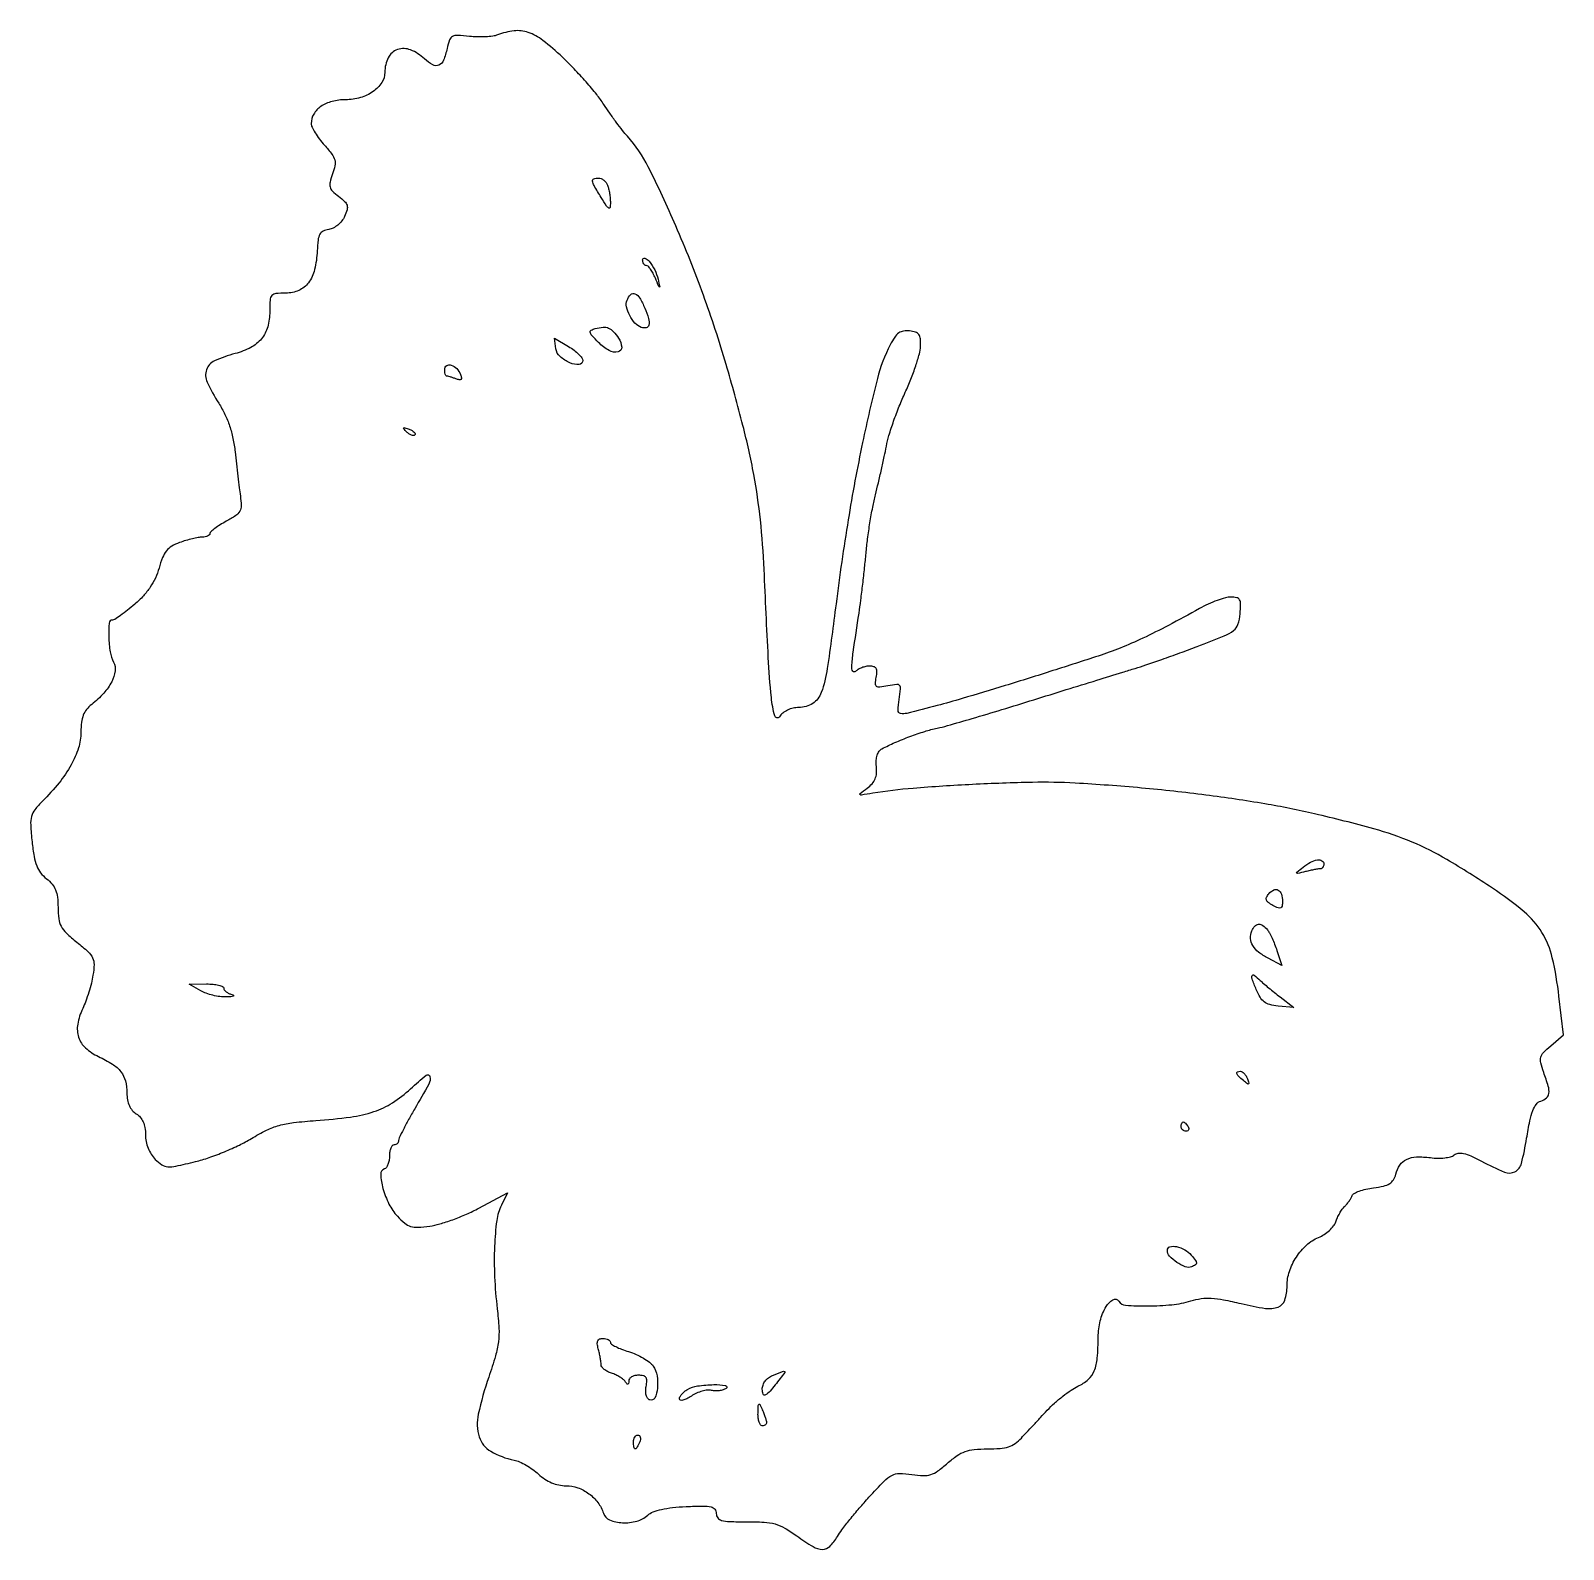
# Model space of a CAD drawing. Extents: x 0 to 333, y 0 to 330.
import ezdxf

# ---------------------------------------------------------------- set-up
doc = ezdxf.new("R2010")
doc.units = 0

msp = doc.modelspace()

# ---------------------------------------------------------------- linework, layer by layer
for points in [[(101.503877, 329.080294, -0.060399), (100.456821, 328.811278, -0.020047), (98.875503, 328.667384, -0.019626), (97.093991, 328.647054, -0.021104), (95.359287, 328.76875, 0.015292), (92.788192, 328.979172, 0.138649), (91.700928, 328.730938, 0.184299), (91.057628, 327.976854, 0.031403), (90.528473, 326.129639, -0.039581), (89.75142, 323.575397, -0.194867), (88.735153, 322.50477, -0.240483), (87.413946, 322.564889, -0.059248), (85.611521, 323.895231, 0.093989), (82.588143, 325.819336, 0.178905), (79.745007, 325.891197, 0.198518), (77.739711, 324.129809, 0.115034), (77, 320.957168, -0.145184), (76.33505, 318.715417, -0.09646), (74.457212, 316.775084, -0.08256), (71.683294, 315.453239, -0.070101), (68.466426, 315, 0.062755), (65.523678, 314.629193, 0.08848), (63.122739, 313.53622, 0.106954), (61.560359, 311.872531, 0.136057), (61, 309.851368, 0.113468), (61.1789, 309.073187, 0.024193), (61.84928, 307.846988, 0.024128), (62.784419, 306.47108, 0.020912), (63.891166, 305.121902, -0.018683), (65.503901, 303.173671, -0.095216), (66.130933, 301.921456, -0.120986), (66.172783, 300.675529, -0.038444), (65.648327, 298.879269, 0.027488), (65.091463, 297.116376, 0.129509), (65.09839, 296.064154, 0.135029), (65.622261, 295.175357, 0.030888), (66.959935, 294.030221, -0.02868), (68.272382, 292.916679, -0.130803), (68.790781, 292.070638, -0.143339), (68.795397, 291.121711, -0.03693), (68.259275, 289.669702, -0.061641), (67.646456, 288.671629, -0.052101), (66.776582, 287.788588, -0.053985), (65.783504, 287.136626, -0.083255), (64.806502, 286.826955, 0.077161), (63.590935, 286.457809, 0.158852), (62.880856, 285.777598, 0.094795), (62.496655, 284.547708, 0.01737), (62.307796, 282.16268, -0.047375), (61.740872, 278.109336, -0.102097), (60.412666, 275.266921, -0.129684), (58.313525, 273.596176, -0.103952), (55.476947, 273, 0.023143), (53.321401, 272.900176, 0.192649), (52.467932, 272.463213, 0.164787), (52.079929, 271.520195, 0.015926), (52, 269.011431, -0.067287), (51.54811, 265.66873, -0.104962), (50.216767, 263.098307, -0.099783), (47.898305, 261.204869, -0.056252), (44.504058, 259.874545, 0.039721), (39.972345, 258.26871, 0.21047), (38.246131, 256.362787, 0.191661), (38.401129, 253.677311, 0.032487), (40.916478, 249.087547, -0.029547), (42.258394, 246.672711, -0.031141), (43.280043, 244.157765, -0.030136), (44.007195, 241.460738, -0.024438), (44.467485, 238.5, 0.001817), (44.747433, 235.941776, 0.001499), (45.064016, 233.216082, 0.001513), (45.369619, 230.716433, 0.004048), (45.607189, 228.937726, -0.030319), (45.776457, 226.833075, -0.132733), (45.477316, 225.633005, -0.119958), (44.596951, 224.682276, -0.022762), (42.556182, 223.460322, 0.015715), (41.193835, 222.670448, 0.022589), (40.044628, 221.880812, 0.019576), (39.179779, 221.17232, 0.214529), (39, 220.772596, -0.204189), (38.874165, 220.477308, -0.083658), (38.506793, 220.22695, -0.063867), (37.963727, 220.056753, -0.044065), (37.320998, 220, 0.044684), (36.459842, 219.922886, 0.013796), (35.183753, 219.655951, 0.013678), (33.766252, 219.277117, 0.014618), (32.403018, 218.82877, 0.047841), (30.705923, 218.024445, 0.088926), (29.56002, 217.028336, 0.075045), (28.713798, 215.577497, 0.026311), (27.93979, 213.28495, -0.039516), (27.147544, 211.127878, -0.040223), (26.029634, 209.135771, -0.038203), (24.550417, 207.261559, -0.029592), (22.677771, 205.45618, -0.009322), (21.07131, 204.132192, -0.013069), (19.585222, 203.015253, -0.009362), (18.317835, 202.148815, -0.146265), (17.820001, 202, 0.391397), (17.104648, 201.338724, 0.026509), (17.027437, 198.313954, 0.032438), (17.326789, 195.081259, 0.083746), (18.071072, 192.867201, -0.159647), (18.410411, 190.945439, -0.084142), (17.663871, 188.612752, -0.065128), (15.918996, 186.103922, -0.04152), (13.314517, 183.67742, 0.057393), (12.205433, 182.576499, 0.076054), (11.496458, 181.34573, 0.063592), (11.110043, 179.792209, 0.028112), (10.981803, 177.67742, -0.076226), (10.437169, 174.226077, -0.050048), (8.835183, 170.526902, -0.042641), (6.216941, 166.649498, -0.028201), (2.608602, 162.662177, 0.031424), (0.957651, 160.814046, 0.104819), (0.243073, 159.362291, 0.076456), (0.064324, 157.504291, 0.01186), (0.362098, 153.809736, 0.016344), (0.795353, 150.663108, 0.051152), (1.367891, 148.608208, 0.071457), (2.218148, 147.111474, 0.061325), (3.495375, 145.824978, -0.049867), (4.733601, 144.63348, -0.080859), (5.4874, 143.386182, -0.068615), (5.879519, 141.819362, -0.02706), (6, 139.594784, 0.032029), (6.158624, 137.121076, 0.092644), (6.684661, 135.49477, 0.07961), (7.811832, 134.031821, 0.019624), (10.106577, 132.034594, -0.015478), (12.527931, 129.962197, -0.094784), (13.509424, 128.652007, -0.121443), (13.81766, 127.22154, -0.032285), (13.59696, 124.880988, -0.021863), (13.243615, 123.158092, -0.013348), (12.684348, 121.158305, -0.013371), (12.022986, 119.202819, -0.023029), (11.35549, 117.619281, 0.067097), (10.272632, 114.250149, 0.124339), (10.473547, 111.401904, 0.129618), (11.987278, 109.069278, 0.076241), (14.776255, 107.221301, -0.032378), (17.829809, 105.562135, -0.087069), (19.654828, 103.908532, -0.10391), (20.624831, 101.920106, -0.059313), (20.968197, 99.258474, 0.042183), (21.108379, 97.773575, 0.061692), (21.498084, 96.521183, 0.069704), (22.133134, 95.517389, 0.077476), (23, 94.767927, -0.076904), (23.873223, 94.014703, -0.072128), (24.5008, 93.017103, -0.063308), (24.875741, 91.765582, -0.041181), (25, 90.259453, 0.048754), (25.144814, 88.777845, 0.045049), (25.574479, 87.310753, 0.04599), (26.247592, 85.975252, 0.056718), (27.115251, 84.884749, 0.048594), (28.576561, 83.682882, 0.134837), (29.826972, 83.264181, 0.067942), (31.588592, 83.406506, 0.00626), (35.865251, 84.4025, 0.022863), (38.805513, 85.270475, 0.014263), (42.166668, 86.540585, 0.014307), (45.41517, 87.985154, 0.025095), (48, 89.387935, -0.022217), (51.296376, 91.201496, -0.046376), (54.030038, 92.248784, -0.0394), (57.18065, 92.869151, -0.012173), (62, 93.310448, 0.01639), (69.538354, 94.064859, 0.047612), (74.635124, 95.245728, 0.061274), (78.661123, 97.166821, 0.044304), (82.604699, 100.203273, -0.015443), (85.99624, 103.141048, -0.562724), (86.793892, 102.856935, -0.178399), (86.549549, 101.23564, -0.006864), (83.5, 95.864688, 0.006421), (82.159187, 93.508084, 0.00902), (81.028125, 91.369063, 0.00587), (80.138231, 89.557568, 0.111681), (80, 88.946424, -0.104808), (79.923463, 88.585307, -0.099125), (79.70625, 88.278012, -0.096486), (79.381723, 88.072053, -0.093553), (79, 88, 0.221088), (78.617264, 87.822066, 0.077179), (78.29375, 87.290104, 0.058687), (78.073193, 86.508703, 0.039486), (78, 85.583333, -0.042099), (77.919745, 84.631851, -0.051169), (77.680757, 83.770148, -0.059495), (77.330218, 83.115549, -0.161008), (76.913214, 82.804405, 0.3388), (76.098406, 81.602396, 0.052589), (76.595195, 78.575736, 0.04926), (77.898205, 75.178142, 0.070873), (79.730855, 72.534459, 0.031758), (81.32235, 71.022937, 0.100162), (82.609976, 70.32538, 0.087634), (84.163951, 70.134851, 0.020851), (86.768962, 70.381811, 0.038026), (88.91706, 70.844676, 0.015618), (91.748509, 71.781353, 0.015346), (94.738545, 72.980475, 0.019014), (97.438672, 74.285172), (103.634878, 77.575372), (102.312813, 74.925229, 0.084213), (101.304154, 71.602363, 0.021698), (100.836186, 65.997033, 0.021102), (100.851397, 59.36408, 0.018373), (101.415093, 52.44005, -0.015967), (101.778463, 48.227383, -0.044499), (101.675208, 45.263847, -0.040606), (101.042065, 42.217725, -0.011563), (99.570292, 37.610862, 0.029594), (97.30666, 29.531791, 0.128264), (97.509646, 24.598832, 0.190511), (99.992938, 21.482153, 0.080872), (105.077937, 19.567433, -0.055125), (106.25971, 19.190353, -0.025533), (107.698659, 18.459307, -0.024921), (109.14769, 17.528587, -0.031668), (110.379459, 16.524133, 0.04137), (111.7532, 15.447547, 0.045738), (113.241676, 14.652443, 0.04752), (114.795375, 14.164618, 0.052363), (116.36296, 14, -0.085775), (118.91846, 13.558354, -0.072888), (121.340075, 12.273587, -0.072787), (123.294105, 10.345879, -0.085087), (124.489263, 8.033829, 0.222634), (125.840416, 6.570181, 0.085634), (128.609659, 5.961475, 0.077167), (131.731411, 6.301553, 0.11881), (134.105851, 7.595794, -0.093621), (135.264458, 8.304335, -0.0348), (137.100748, 8.857505, -0.028535), (139.495596, 9.258672, -0.016075), (142.434592, 9.48474, -0.007176), (146.204297, 9.598883, -0.060967), (147.885637, 9.420219, -0.17633), (148.687631, 8.89853, -0.162664), (149, 7.963767, 0.166472), (149.320908, 7.026628, 0.163245), (150.151407, 6.473777, 0.059673), (151.869597, 6.223783, 0.007762), (155.579016, 6.187595, -0.015434), (159.377273, 6.092253, -0.054721), (161.777797, 5.691806, -0.062548), (163.865129, 4.810381, -0.024582), (166.492493, 3.112775, 0.020513), (170.042182, 0.778091, 0.131237), (172.09288, 0.188901, 0.205252), (173.68131, 0.83458, 0.061644), (175.309648, 2.947046, -0.027849), (176.312039, 4.446585, -0.00782), (178.040853, 6.671519, -0.00786), (180.077881, 9.129968, -0.008205), (182.162753, 11.4877, -0.008405), (185.482174, 14.999278, -0.077217), (187.15657, 16.252673, -0.124839), (188.817313, 16.659192, -0.035144), (191.497323, 16.448131, 0.027432), (193.964682, 16.215516, 0.086876), (195.602824, 16.436634, 0.081313), (197.127467, 17.210635, 0.02213), (199.241841, 18.907477, -0.028362), (201.317269, 20.53098, -0.066362), (203.066679, 21.429733, -0.062597), (205.052897, 21.867687, -0.023002), (207.92747, 22, 0.019719), (210.659361, 22.107782, 0.058047), (212.501632, 22.471324, 0.075142), (213.933567, 23.182195, 0.052559), (215.295455, 24.366626, -0.00012), (216.378753, 25.529009, -0.000048), (217.858929, 27.11617, -0.000048), (219.453134, 28.824943, -0.000061), (220.926431, 30.40343, -0.022148), (222.474287, 31.920771, -0.016889), (224.293524, 33.444959, -0.017174), (226.09875, 34.759127, -0.03798), (227.577293, 35.603702, 0.071952), (229.799264, 37.080909, 0.112766), (231.119036, 38.945942, 0.077093), (231.788571, 41.71339, 0.020163), (231.986345, 46.291813, -0.060664), (232.421563, 49.782778, -0.069064), (233.680204, 52.905697, -0.134121), (235.18183, 54.400493, -0.403386), (236.453476, 54.075277, 0.242137), (237.928463, 53.186925, 0.017866), (242.791051, 53.034992, 0.025106), (247.969001, 53.31848, 0.046584), (252.091445, 54.145544, -0.038794), (254.371993, 54.640087, -0.047277), (256.553708, 54.730709, -0.035041), (259.180603, 54.405896, -0.011338), (263.009933, 53.566644, 0.021472), (268.308787, 52.51737, 0.129825), (271.071017, 52.8103, 0.22627), (272.514779, 54.323586, 0.079077), (273.003738, 57.372445, -0.0803), (273.518646, 60.53394, -0.063379), (275.023234, 63.662275, -0.064095), (277.240427, 66.279178, -0.087014), (279.848476, 67.937237, 0.044859), (281.078042, 68.58105, 0.040166), (282.222667, 69.455368, 0.042409), (283.12347, 70.415676, 0.090581), (283.598678, 71.310906, -0.031585), (283.946692, 72.206891, -0.022254), (284.444108, 73.166718, -0.022551), (285.00459, 74.045543, -0.043172), (285.542646, 74.685503, 0.024383), (286.058686, 75.254486, 0.020236), (286.551768, 75.906588, 0.020708), (286.955083, 76.542029, 0.050639), (287.182217, 77.046651, -0.197679), (287.574333, 77.500939, -0.031003), (288.683399, 77.978246, -0.030464), (290.134704, 78.401102, -0.022322), (291.785985, 78.69812, 0.022539), (293.984777, 79.094606, 0.081085), (295.301248, 79.628514, 0.117592), (296.111816, 80.432329, 0.077547), (296.626096, 81.646384, -0.088965), (297.523865, 83.638694, -0.131598), (298.97159, 84.878718, -0.103714), (301.1204, 85.404324, -0.041658), (304.156328, 85.252206, 0.029782), (305.718649, 85.136718, 0.031934), (307.247209, 85.212606, 0.033756), (308.539323, 85.448983, 0.111534), (309.305964, 85.838964, -0.144869), (310.195509, 86.2203, -0.085959), (311.356561, 86.157258, -0.0509), (312.951789, 85.615387, -0.015006), (315.269726, 84.46935, 0.022941), (320.226313, 82.11581, 0.221007), (322.498099, 82.201236, 0.215951), (323.928923, 83.996828, 0.021881), (325.060464, 89.474871, -0.010359), (325.747756, 93.237802, -0.040657), (326.405336, 95.50205, -0.072274), (327.16104, 96.858762, -0.153938), (328.133145, 97.542259, 0.097478), (329.378256, 98.225173, 0.195955), (329.894694, 99.198604, 0.097199), (329.747427, 100.777216, 0.015043), (328.763579, 103.777266, -0.023338), (328.115855, 105.868894, -0.128121), (328.117273, 107.040728, -0.128343), (328.690284, 108.061889, -0.023451), (330.278345, 109.562999), (333.029532, 111.92947), (332.07737, 120.309126, 0.028824), (330.635592, 128.669511, 0.081088), (328.38509, 134.140926, 0.080343), (324.498385, 138.641031, 0.02794), (317.615216, 143.789431, 0.013147), (307.686505, 150.014827, 0.034491), (300.1729, 153.782418, 0.03175), (291.864506, 156.650185, 0.009747), (279, 159.92666, 0.015874), (268.205676, 162.094006, 0.009766), (255.381054, 163.991291, 0.009162), (241.384622, 165.523265, 0.008523), (227, 166.584621, 0.019397), (217.706411, 166.750215, 0.007271), (204.681227, 166.287439, 0.007181), (191.769229, 165.454512, 0.021558), (183, 164.3803, -0.002322), (180.555404, 163.984897, -0.229764), (180.230183, 164.084067, -0.465135), (180.241497, 164.321562, -0.004485), (181.801542, 165.491556, 0.051293), (182.864695, 166.4565, 0.082872), (183.518346, 167.485497, 0.080118), (183.815552, 168.696523, 0.045027), (183.801542, 170.214673, -0.038427), (183.771713, 171.54573, -0.062406), (183.972902, 172.657275, -0.077643), (184.389396, 173.5007, -0.117999), (185, 174.038649, -0.01914), (187.805549, 175.390556, -0.013346), (191.0639, 176.707397, -0.013485), (194.295141, 177.815674, -0.024418), (197, 178.519663, 0.018428), (199.209725, 179.066616, 0.001709), (204.6125, 180.637266, 0.002199), (211.042465, 182.561167, 0.001724), (218, 184.702546, -0.000251), (225.030127, 186.888961, -0.000297), (231.68125, 188.949503, -0.000259), (237.298727, 190.682974, -0.001881), (240, 191.5039, 0.009205), (242.326057, 192.24818, 0.0028), (245.821875, 193.460009, 0.002802), (249.724256, 194.861941, 0.003054), (253.5, 196.268526, 0.005219), (259.341337, 198.555369, 0.066628), (261.382906, 199.715227, 0.151847), (262.34505, 201.063807, 0.058482), (262.810365, 203.34203, 0.017006), (262.916787, 205.441983, 0.130793), (262.681244, 206.390171, 0.213897), (262.06123, 206.857373, 0.056138), (260.794898, 207, 0.068442), (259.603877, 206.836201, 0.019833), (257.834947, 206.263706, 0.019542), (255.872129, 205.452885, 0.019716), (253.984533, 204.493467, -0.006185), (247.225567, 200.824671, -0.01163), (241.663999, 198.057599, -0.013898), (236.747757, 195.917217, -0.016596), (232, 194.186102, -0.002463), (222.155347, 191.016047, -0.002102), (211.747363, 187.769167, -0.001956), (202.432847, 184.946169, -0.009001), (197, 183.428766, -0.002158), (190.404903, 181.744456, -0.102051), (189.035124, 181.686438, -0.378839), (188.494894, 182.347077, -0.030528), (188.737719, 184.771178, 0.011692), (189.055231, 187.065903, 0.204094), (188.845503, 187.772461, 0.256289), (188.218779, 188.021194, 0.01836), (186.30535, 187.71107, -0.016221), (184.508304, 187.411917, -0.192444), (183.836724, 187.581771, -0.259236), (183.579556, 188.134426, -0.029286), (183.765731, 189.554831, 0.034648), (183.913278, 190.782455, 0.147392), (183.737883, 191.492021, 0.194034), (183.236043, 191.875495, 0.067397), (182.316577, 192, 0.052043), (181.497417, 191.914505, 0.038326), (180.62116, 191.658165, 0.039068), (179.821178, 191.282224, 0.067099), (179.236307, 190.836307, -0.490722), (178.67229, 190.908323, -0.149266), (178.436478, 191.892981, -0.020646), (178.758536, 195.021802, -0.001541), (180.013371, 203.5, 0.005526), (180.404937, 206.299452, 0.002889), (180.83387, 209.79375, 0.002872), (181.232556, 213.383148, 0.004394), (181.53297, 216.5, -0.01098), (181.872758, 219.597595, -0.00734), (182.391296, 223.126499, -0.007393), (182.995001, 226.533778, -0.014402), (183.594617, 229.228507, 0.004085), (184.215972, 231.772212, 0.002748), (184.885851, 234.686776, 0.002768), (185.503038, 237.514628, 0.005482), (185.95554, 239.765563, -0.026604), (186.525703, 242.08926, -0.010834), (187.535994, 245.184716, -0.010684), (188.767845, 248.472227, -0.013404), (190.055235, 251.461311, 0.013866), (191.284927, 254.323707, 0.014178), (192.344345, 257.228894, 0.014062), (193.1201, 259.798433, 0.05589), (193.371504, 261.424254, 0.030464), (193.339868, 263.075556, 0.134153), (193.011894, 263.983108, 0.161587), (192.306383, 264.504998, 0.050073), (191, 264.792236, 0.069043), (189.683732, 264.763931, 0.115826), (188.665613, 264.345438, 0.089453), (187.770122, 263.42516, 0.029369), (186.803258, 261.792236, 0.056492), (184.011446, 254.442315, 0.010953), (180.792959, 240.586701, 0.011206), (177.667006, 223.782867, 0.00888), (175.020534, 205.5, -0.004135), (173.127995, 191.488955, -0.050664), (171.825616, 186.252626, -0.164115), (169.955241, 183.893477, -0.144779), (166.934259, 183, 0.056136), (165.692751, 182.860172, 0.054816), (164.502869, 182.447506, 0.056946), (163.473915, 181.806519, 0.072348), (162.707486, 180.992765, -0.639372), (161.70482, 181.173098, -0.038013), (160.974975, 185.204028, -0.013087), (160.306055, 193.878717, -0.001583), (159.394788, 213, 0.015296), (158.586622, 223.748991, 0.019399), (157.153705, 233.601399, 0.017123), (154.805015, 244.231183, 0.008576), (151.149125, 257.5, 0.015727), (146.194224, 272.580224, 0.01487), (140.215752, 287.607469, 0.014023), (134.234716, 300.430709, 0.067633), (129.704253, 307.059554, -0.017671), (128.656145, 308.305803, -0.006808), (127.287547, 310.104994, -0.006731), (125.854819, 312.09827, -0.008248), (124.572501, 314, 0.025599), (123.028761, 316.126413, 0.010372), (120.721158, 318.866746, 0.010231), (118.111991, 321.71802, 0.012813), (115.572501, 324.248499, 0.024493), (111.329433, 327.888309, 0.082491), (108.123123, 329.620958, 0.110729), (105.073894, 329.958544, 0.065554)], [(125.393011, 296.418213, -0.03469), (125.625799, 295.657749, -0.017052), (125.820599, 294.664163, -0.016831), (125.953455, 293.614002, -0.023481), (125.996262, 292.668213, -0.036001), (125.918392, 291.613469, -0.523875), (125.636078, 291.473596, -0.124076), (125.156751, 291.921946, -0.006092), (123.996262, 293.77417, -0.006329), (122.463361, 296.361475, -0.095391), (122.12395, 297.345953, -0.355149), (122.413383, 297.828019, -0.087113), (123.393011, 298, -0.100912), (123.970895, 297.88217, -0.066819), (124.555128, 297.53535, -0.063449), (125.056902, 297.022934, -0.070559)], [(136.355007, 276, -0.001333), (136.718481, 274.384987, -0.610672), (136.652012, 274.329787, -0.193949), (136.526893, 274.455196, -0.000839), (135.769288, 276.25, 0.0233), (135.267877, 277.303194, 0.032224), (134.716263, 278.192187, 0.033509), (134.189794, 278.834283, 0.207147), (133.806958, 279, -0.148638), (133.49922, 279.09355, -0.098826), (133.237044, 279.356696, -0.082272), (133.060265, 279.750053, -0.064637), (133, 280.214286, -0.512872), (133.497956, 280.57205, -0.144408), (134.437369, 279.913232, -0.05331), (135.63263, 278.031277, -0.058889)], [(133.458905, 269.759906, -0.025835), (134.286795, 267.46606, -0.119163), (134.36735, 266.066676, -0.303884), (133.796217, 265.47737, -0.145369), (132.696463, 265.562984, -0.117834), (131.347059, 266.488129, -0.063792), (130.191125, 268.149769, -0.064989), (129.516324, 269.994957, -0.147867), (129.623203, 271.460467, -0.105851), (130.410121, 272.668601, -0.3093), (131.338935, 272.840135, -0.156186), (132.372667, 271.920269, -0.033944)], [(120, 258.370876, -0.396157), (119.182148, 257.500643, -0.119177), (117.218642, 257.848203, -0.079924), (115.075137, 259.227991, -0.175436), (114.166583, 260.923131), (113.833166, 263.211623), (116.916583, 261.390204, -0.026711), (118.097025, 260.604997, -0.033641), (119.094246, 259.751941, -0.035742), (119.803879, 258.950063, -0.164714)], [(127.77823, 263.207483, -0.12612), (128.452958, 261.270666, -0.379214), (127.683102, 260.237995, -0.183489), (125.713956, 260.551089, -0.066291), (123.425912, 262.301361, -0.009412), (121.959788, 263.823747, -0.127916), (121.597861, 264.49693, -0.340932), (121.795497, 264.941525, -0.061293), (122.69714, 265.294272, -0.040277), (124.439, 265.59323, -0.120366), (125.625992, 265.413694, -0.114548), (126.6308, 264.699691, -0.034704)], [(93.434022, 255.311341, -0.043971), (93.632147, 254.618487, -0.260261), (93.518292, 254.273287, -0.242671), (93.154823, 254.173927, -0.039299), (92.429553, 254.388659, 0.008043), (91.788923, 254.622741, 0.009791), (91.181557, 254.820419, 0.00851), (90.666706, 254.967382, 0.065351), (90.418213, 255, -0.278155), (90.256897, 255.097267, -0.052094), (90.12285, 255.431406, -0.042453), (90.030336, 255.905876, -0.026934), (90, 256.468615, -0.261438), (90.445475, 257.262355, -0.22178), (91.413276, 257.37066, -0.121611), (92.615751, 256.604851, -0.099141)], [(83.526461, 242.193128, -0.20742), (83.220211, 242.072099, -0.082976), (82.768815, 242.162781, -0.063152), (82.246577, 242.441312, -0.043285), (81.733333, 242.875912, -0.011214), (81.106486, 243.536448, -0.400052), (81.111181, 243.729672, -0.286372), (81.336218, 243.78179, -0.008399), (82.293128, 243.435707, -0.036269), (82.940734, 243.133723, -0.070189), (83.395085, 242.789051, -0.120343), (83.59249, 242.461316, -0.278911)], [(281, 149, -0.07317), (280.943629, 148.616858, -0.086425), (280.779688, 148.289739, -0.098539), (280.536056, 148.068464, -0.131424), (280.25, 147.986345, 0.036897), (279.815858, 147.946307, 0.006064), (278.985937, 147.797127, 0.006641), (278.012134, 147.596417, 0.005819), (277, 147.361372, -0.002954), (275.297594, 146.955729, -0.344702), (275.103953, 147.045921, -0.352923), (275.147431, 147.252401, -0.003013), (276.5, 148.343223, -0.044653), (278.131139, 149.419858, -0.087531), (279.603702, 149.907105, -0.168549), (280.584306, 149.719499, -0.268112)], [(272, 140.905799, -0.036325), (271.924382, 139.866312, -0.26234), (271.628598, 139.483901, -0.202982), (271.084105, 139.484552, -0.022423), (269.935433, 140.034555, -0.033022), (268.929291, 140.661742, -0.153576), (268.524257, 141.202818, -0.199184), (268.55697, 141.792639, -0.0611), (269.04874, 142.558728, -0.104057), (270.105653, 143.397286, -0.248399), (271.077273, 143.374347, -0.196448), (271.771498, 142.502202, -0.071205)], [(268.732463, 134.75, -0.045003), (269.181034, 134.055758, -0.013115), (269.743656, 132.912937, -0.013066), (270.312329, 131.586854, -0.013637), (270.802369, 130.251489), (271.894923, 127.002977), (268.896013, 128.553774, -0.044804), (266.823439, 129.872886, -0.094824), (265.565194, 131.292052, -0.121368), (265.098054, 132.830866, -0.105282), (265.361626, 134.5, -0.091165), (265.992385, 135.532879, -0.194058), (266.818038, 135.939258, -0.174532), (267.761945, 135.676445, -0.072643)], [(267.178571, 123.728677, 0.013955), (267.88409, 123.086842, 0.004225), (268.989546, 122.152306, 0.004229), (270.247099, 121.125134, 0.004592), (271.487969, 120.14757), (274.475939, 117.837786), (271.054669, 118.168893, -0.039154), (269.242987, 118.488739, -0.098799), (268.042731, 119.068489, -0.097447), (267.147227, 120.069984, -0.037421), (266.313832, 121.75, -0.00872), (265.412093, 124.087035, -0.193052), (265.433975, 124.801825, -0.496), (265.851699, 124.903118, -0.020774)], [(42, 122.073324, 0.159836), (42.127374, 121.68505, 0.067019), (42.514063, 121.284521, 0.05682), (43.080469, 120.932857, 0.046657), (43.75, 120.689326, -0.095488), (44.124073, 120.510465, -0.578828), (44.104687, 120.342675, -0.081511), (43.567329, 120.209067, -0.013547), (42.5, 120.151437, -0.040777), (41.169105, 120.224256, -0.026076), (39.646875, 120.514344, -0.026163), (38.174925, 120.958028, -0.043586), (37, 121.5), (34.5, 122.929129), (38.25, 122.964565, -0.023324), (39.68718, 122.911091, -0.037394), (40.898438, 122.71738, -0.04344), (41.765395, 122.429925, -0.29945)], [(264.415903, 102.358556, -0.012731), (264.735322, 101.458284, -0.389672), (264.644403, 101.258808, -0.27071), (264.382614, 101.292701, -0.008807), (263.522892, 101.981001, -0.017238), (262.437502, 102.946872, -0.127361), (262.075, 103.530548, -0.389178), (262.234992, 103.870501, -0.097466), (262.893011, 104, -0.148172), (263.280616, 103.882557, -0.058677), (263.708728, 103.517826, -0.05126), (264.108853, 102.986565, -0.0442)], [(251.5, 92, -0.082592), (251.656512, 91.6179, -0.161196), (251.6254, 91.29375, -0.182303), (251.413961, 91.078288, -0.108972), (251.059017, 91, -0.093332), (250.654762, 91.076123, -0.09642), (250.311086, 91.29375, -0.099167), (250.081062, 91.618444, -0.105053), (250, 92, -0.042167), (250.032345, 92.382849, -0.061769), (250.129539, 92.70625, -0.081139), (250.272352, 92.92554, -0.210953), (250.440983, 93, -0.151918), (250.65171, 92.934461, -0.038439), (250.933975, 92.70625, -0.035638), (251.231006, 92.382774, -0.029505)], [(252.201441, 64.077703, -0.014706), (253.127378, 62.929601, -0.155879), (253.325392, 62.369844, -0.269114), (253.104519, 61.960717, -0.04593), (252.279064, 61.553592, -0.184518), (250.904586, 61.551563, -0.058875), (249.060113, 62.514321, -0.058895), (247.492546, 63.879053, -0.186314), (247, 65.154988, -0.338512), (247.562242, 65.890286, -0.117893), (248.981933, 65.933568, -0.078554), (250.772784, 65.257419, -0.08644)], [(126, 45.158288, 0.253904), (126.213202, 44.765506, 0.025763), (127.164372, 44.214974, 0.02727), (128.445098, 43.645125, 0.018256), (129.96382, 43.128986, -0.031549), (131.581484, 42.530829, -0.028718), (133.164528, 41.717372, -0.029884), (134.494709, 40.823189, -0.077201), (135.293631, 39.99117, -0.113567), (136.141466, 37.897983, -0.065064), (136.220143, 35.160958, -0.086381), (135.628669, 33.052876, -0.391125), (134.545162, 32.621043, -0.154528), (134.084619, 32.988194, -0.08288), (133.781422, 33.65679, -0.06629), (133.667273, 34.543848, -0.046152), (133.764826, 35.5501, 0.034753), (133.916795, 36.816765, 0.161931), (133.722426, 37.515946, 0.193923), (133.174408, 37.88724, 0.053147), (132.116577, 38, 0.057058), (131.305885, 37.907184, 0.075725), (130.617246, 37.632812, 0.094152), (130.152649, 37.22692, 0.164648), (129.984687, 36.75, -0.031154), (129.944398, 36.210487, -0.324788), (129.79927, 36.059285, -0.272748), (129.584138, 36.138969, -0.025255), (129.234687, 36.615219, 0.079947), (128.796996, 37.092573, 0.030565), (128.054877, 37.609104, 0.029316), (127.165241, 38.081714, 0.031814), (126.25, 38.432606, -0.044692), (125.388133, 38.788718, -0.053344), (124.656926, 39.275906, -0.061977), (124.153469, 39.813437, -0.155571), (123.986345, 40.317388, 0.031486), (123.941187, 40.922441, 0.010074), (123.799577, 41.813545, 0.010007), (123.601549, 42.80183, 0.011017), (123.369714, 43.75, -0.035681), (123.162127, 44.826446, -0.136451), (123.26462, 45.4953, -0.199763), (123.663717, 45.869475, -0.089952), (124.383369, 46, -0.050093), (125.001987, 45.937867, -0.070073), (125.525115, 45.752747, -0.090216), (125.877053, 45.479616, -0.184779)], [(162.872445, 37.253926, -0.006611), (160.690407, 34.552158, -0.086101), (159.711964, 33.717234, -0.461535), (159.203317, 33.891555, -0.094231), (159, 34.960796, -0.087243), (159.15994, 35.870449, -0.073664), (159.624871, 36.731389, -0.070126), (160.345341, 37.456424, -0.066685), (161.25, 37.968838, -0.002979), (163.420806, 38.826407, -0.19889), (163.812214, 38.817644, -0.48056), (163.877338, 38.572646, -0.007503)], [(151.139302, 35.107255, -0.068994), (150.488055, 34.810957, -0.041138), (149.653312, 34.635673, -0.040385), (148.775541, 34.597005, -0.054824), (147.99138, 34.712505, 0.093824), (147.122156, 34.772296, 0.039119), (145.964793, 34.541757, 0.036932), (144.729732, 34.092813, 0.03941), (143.602078, 33.474927, -0.026948), (142.598236, 32.89193, -0.057874), (141.760735, 32.579887, -0.112513), (141.21483, 32.570632, -0.354768), (141, 32.8353, -0.12618), (141.123331, 33.316227, -0.049112), (141.514062, 33.887096, -0.044587), (142.080447, 34.451132, -0.041722), (142.75, 34.919901, -0.097933), (144.938468, 35.674815, -0.028657), (148.502832, 35.959238, -0.052047), (151.015308, 35.753585, -0.680902)], [(159.929715, 27.75, -0.135953), (159.878655, 27.464226, -0.111693), (159.685604, 27.220312, -0.095702), (159.376812, 27.056404, -0.074428), (159, 27, -0.24567), (158.62164, 27.197844, -0.070412), (158.314396, 27.807813, -0.053373), (158.116227, 28.696629, -0.034583), (158.070285, 29.75, -0.004372), (158.127419, 31.415213, -0.215481), (158.272912, 31.703411, -0.485414), (158.478132, 31.656439, -0.009027), (159, 30.5, -0.009594), (159.334164, 29.679296, -0.010367), (159.627618, 28.867188, -0.009939), (159.850596, 28.161724, -0.048242)], [(132.361626, 23.5, -0.02136), (132.112506, 22.925442, -0.030395), (131.839659, 22.440625, -0.030693), (131.579329, 22.087111, -0.222225), (131.393011, 22, -0.289661), (131.241071, 22.096084, -0.046727), (131.115447, 22.440625, -0.039339), (131.028469, 22.925176, -0.024748), (131, 23.5, -0.062722), (131.07223, 24.073532, -0.08088), (131.284531, 24.559375, -0.098158), (131.599211, 24.884506, -0.152681), (131.968615, 25, -0.184534), (132.289193, 24.877514, -0.147206), (132.483616, 24.559375, -0.100118), (132.511135, 24.074366, -0.055937)]]:
    msp.add_lwpolyline(points, format="xyb", close=True)

doc.saveas('drawing.dxf')
